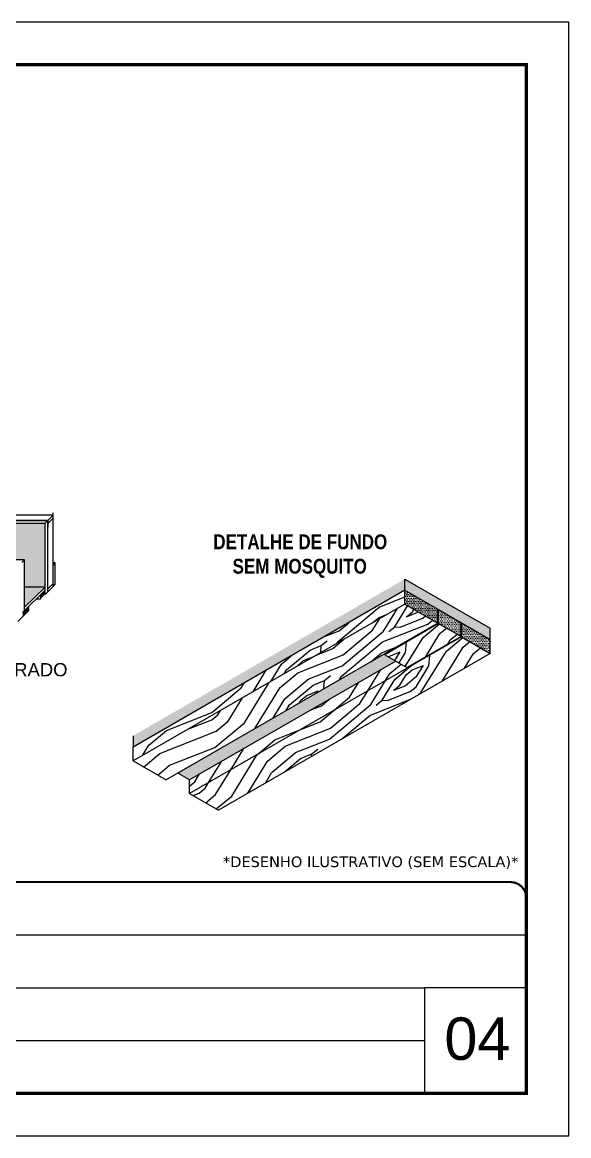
# Model space of a CAD drawing. Extents: x -3394 to 16474, y -5031 to 14397.
# Drawn here: x 9997 to 10512, y 13347 to 14397 of the extents above; entities that cross this region are included whole.
import ezdxf
from ezdxf.enums import TextEntityAlignment as Align

# ---------------------------------------------------------------- set-up
doc = ezdxf.new("R2010")
doc.units = 0
doc.linetypes.add('CONTINUO', pattern=[0])
doc.linetypes.add('DASHED', pattern=[0.75, 0.5, -0.25])
doc.layers.get('0').update_dxf_attribs({"linetype": 'CONTINUOUS'})
for name, color, linetype, lineweight in [('CARIMBO', 255, 'CONTINUOUS', 9), ('Demarcação 1', 251, 'CONTINUOUS', 9), ('Folhas', 255, 'CONTINUOUS', 9), ('fundo', 100, 'CONTINUOUS', 9), ('Madeira', 126, 'CONTINUOUS', 18), ('SARRAFO DE PRESSAO', 251, 'DASHED', 9)]:
    doc.layers.add(name, color=color, linetype=linetype, lineweight=lineweight)
for name, color, linetype in [('HACHURA MADEIRAS', 1, 'CONTINUOUS'), ('material do compensado', 7, 'CONTINUOUS'), ('texto', 7, 'CONTINUOUS')]:
    doc.layers.add(name, color=color, linetype=linetype)
doc.styles.add('ARIAL', font='arial.ttf')
doc.styles.add('CESAR1', font='arial.ttf', dxfattribs={"oblique": 15})
doc.styles.add('ROMANC', font='techb___.ttf', dxfattribs={"height": 2.5})
doc.styles.add('stylellllll', font='verdana.ttf', dxfattribs={"height": 2})
pattern_1 = [(355, (-39306.96, 10999), (111.07494, 93.20294), [5.12645, -97.40264]), (85, (-39262.98, 11031.17), (-93.20294, 111.07494), [10.2529, -92.27619]), (40, (-39284.3, 11022.74), (8.936, 102.13894), [7.24881, -21.74642, 7.24881, -14.497615, 50.751904, -43.50449]), (40, (-39312.516, 10994.335), (8.936, 102.13894), [7.24983, -14.49967, 7.24983, -115.99871]), (40, (-39275.874, 11001.42), (8.936, 102.13894), [7.24983, -137.7482]), (40, (-39266.11, 10995.42), (8.936, 102.13894), [7.24983, -137.7482]), (40, (-39280.534, 11006.976), (8.936, 102.13894), [7.24983, -137.7482]), (40, (-39285.194, 11012.53), (8.936, 102.13894), [14.49967, -130.49838]), (40, (-39252.96, 11086.9), (8.936, 102.13894), [14.49967, -130.49838]), (40, (-39294.96, 11018.53), (8.936, 102.13894), [28.99933, -115.99871]), (40, (-39299.62, 11024.08), (8.936, 102.13894), [28.99933, -115.99871]), (40, (-39230.55, 11048.92), (8.936, 102.13894), [28.99933, -115.99871]), (40, (-39303.835, 11034.744), (8.936, 102.13894), [21.7497, -123.24834]), (40, (-39322.92, 11051.85), (8.936, 102.13894), [21.7497, -123.24834]), (40, (-39313.6, 11040.745), (8.936, 102.13894), [21.7497, -123.24834]), (40, (-39244.53, 11065.58), (8.936, 102.13894), [36.24951, -108.74853]), (40, (-39254.3, 11071.58), (8.936, 102.13894), [36.24951, -108.74853]), (40, (-39246.32, 11045.15), (8.936, 102.13894), [50.74931, -94.24873]), (21.56505, (-39295.855, 11008.316), (102.138945, -8.936), [11.4631, -217.79893]), (21.56505, (-39272.746, 11037.17), (102.138945, -8.936), [11.4631, -217.79893]), (21.56505, (-39278.747, 11027.403), (102.138945, -8.936), [11.4631, -217.79893]), (21.56505, (-39301.855, 10998.55), (102.138945, -8.936), [22.9262, -206.33583]), (21.56505, (-39277.406, 11042.724), (102.138945, -8.936), [34.3893, -194.87273]), (21.56505, (-39287.173, 11048.725), (102.138945, -8.936), [45.8524, -183.40963]), (21.56505, (-39296.94, 11054.725), (102.138945, -8.936), [45.8524, -183.40963]), (21.56505, (-39309.58, 11086.707), (102.138945, -8.936), [45.8524, -183.40963]), (21.56505, (-39310.474, 11076.493), (102.138945, -8.936), [57.3155, -171.94653]), (21.56505, (-39306.26, 11065.833), (102.138945, -8.936), [57.3155, -171.94653]), (58.43495, (-39274.087, 11021.85), (8.936, 102.138945), [11.4631, -217.79893]), (58.43495, (-39290.3, 11012.976), (8.936, 102.138945), [11.4631, -217.79893]), (58.43495, (-39306.96, 10998.996), (8.936, 102.138945), [22.9262, -206.33583]), (58.43495, (-39274.98, 11011.636), (8.936, 102.138945), [22.9262, -206.33583]), (58.43495, (-39317.623, 10994.78), (8.936, 102.138945), [34.3893, -194.87273]), (58.43495, (-39327.837, 10995.676), (8.936, 102.138945), [45.8524, -183.40963]), (58.43495, (-39235.465, 10992.74), (8.936, 102.138945), [45.8524, -183.40963]), (58.43495, (-39270.32, 11006.08), (8.936, 102.138945), [45.8524, -183.40963]), (58.43495, (-39250.786, 10994.08), (8.936, 102.138945), [57.3155, -171.94653]), (58.43495, (-39260.553, 11000.08), (8.936, 102.138945), [57.3155, -171.94653])]
pattern_2 = [(0, (-28414.4452, 3245.0441), (0.82275303, 1.645506056), [0, -1.645506056])]

# ---------------------------------------------------------------- blocks, each defined once
blk = doc.blocks.new('9999999999')
at = {"color": 30, "linetype": 'CONTINUO'}
for p, q in [((98564.6, 34379.6), (99584, 34379.6)), ((98564.6, 34329.8), (99488, 34329.8)), ((99584, 34329.8), (99488, 34329.8)), ((99488, 34329.8), (99488, 34230.2)), ((98564.6, 34280), (99488, 34280))]:
    blk.add_line(p, q, dxfattribs=at)
at = {"color": 30, "linetype": 'CONTINUO', "const_width": 2}
blk.add_lwpolyline([(99584, 34230.2), (99584, 34414.4, 0.414214), (99569, 34429.4), (98229, 34429.4, 0.414214), (98214, 34414.4), (98214, 34245.2, 0.414214), (98229, 34230.2), (99584, 34230.2)], format="xyb", dxfattribs=at)
at = {"layer": 'Folhas'}
blk.add_lwpolyline([(98139, 34190.2), (99624, 34190.2), (99624, 35240.2), (98139, 35240.2)], close=True, dxfattribs=at)
at = {"layer": 'Folhas', "color": 30, "const_width": 3}
blk.add_lwpolyline([(98214, 34230.2), (99584, 34230.2), (99584, 35200.2), (98214, 35200.2)], close=True, dxfattribs=at)

msp = doc.modelspace()

# ---------------------------------------------------------------- hatches: boundary and pattern name
at = {"linetype": 'ByBlock', "ltscale": 2}
msp.add_hatch(color=256, dxfattribs=at).paths.add_polyline_path([(10028.43, 13886.65), (10026.42, 13886.65), (10026.42, 13884.41)])
for points in [[(10018.8, 13856.86), (10018.8, 13861.05), (10014.58, 13856.86), (10014.58, 13852.66)], [(10003.64, 13846.01), (9997.66, 13840.08), (9997.66, 13835.88), (10003.64, 13841.82)]]:
    msp.add_hatch(color=256).paths.add_polyline_path(points)
at = {"layer": 'Demarcação 1'}
for points in [[(9587.09, 13867.69), (9609.03, 13889.62), (9999.59, 13889.62), (9999.59, 13864), (10018.8, 13864), (10018.8, 13924.16), (9587.09, 13924.16)], [(9999.59, 13864), (9999.59, 13844.94), (10018.8, 13864)]]:
    msp.add_hatch(color=256, dxfattribs=at).paths.add_polyline_path(points)
at = {"layer": 'fundo'}
h = msp.add_hatch(color=252, dxfattribs=at)
h.dxf.hatch_style = 1
h.paths.add_polyline_path([(10101.7, 13723.66), (10101.7, 13713.01), (10357.85, 13860.9), (10357.85, 13871.55)])
h = msp.add_hatch(color=252, dxfattribs=at)
h.dxf.hatch_style = 1
h.paths.add_polyline_path([(10388.92, 13853.61), (10357.85, 13871.55), (10357.85, 13860.9), (10388.92, 13842.95), (10438.26, 13814.47), (10438.26, 13825.12)])
h = msp.add_hatch(color=252, dxfattribs=at)
h.dxf.hatch_style = 1
h.paths.add_polyline_path([(10349.21, 13794.15), (10338.85, 13800.14), (10338.85, 13801.02), (10144.06, 13688.56), (10154.98, 13682.25)])
at = {"layer": 'HACHURA MADEIRAS'}
h = msp.add_hatch(dxfattribs=at)
h.set_pattern_fill('DOTS', scale=1.036539)
h.set_pattern_definition(pattern_2)
h.paths.add_polyline_path([(10388.92, 13829.93), (10388.92, 13842.95), (10357.85, 13860.9), (10357.85, 13847.87)])
h = msp.add_hatch(dxfattribs=at)
h.set_pattern_fill('DOTS', scale=1.036539)
h.set_pattern_definition(pattern_2)
h.paths.add_polyline_path([(10389.68, 13842.51), (10389.68, 13829.49), (10410.82, 13817.29), (10410.82, 13830.31)])
h = msp.add_hatch(dxfattribs=at)
h.set_pattern_fill('DOTS', scale=1.036539)
h.set_pattern_definition(pattern_2)
h.paths.add_polyline_path([(10411.12, 13830.14), (10411.12, 13817.11), (10438.26, 13801.44), (10438.26, 13814.47)])
at = {"layer": 'Madeira'}
h = msp.add_hatch(dxfattribs=at)
h.set_pattern_fill('PATRON00077', color=256, scale=102.529099, angle=355, pattern_type=2)
h.set_pattern_definition(pattern_1)
h.paths.add_polyline_path([(10101.7, 13713.01), (10101.7, 13699.99), (10357.85, 13847.87), (10357.85, 13860.9)])
h = msp.add_hatch(dxfattribs=at)
h.set_pattern_fill('PATRON00077', color=256, scale=102.529099, angle=355, pattern_type=2)
h.set_pattern_definition([(355, (-8204.44, -58241.57), (111.07494, 93.20294), [5.12645, -97.40264]), (85, (-8160.46, -58209.4), (-93.20294, 111.07494), [10.25291, -92.27619]), (40, (-8181.78, -58217.83), (8.936, 102.138945), [7.248807, -21.74642, 7.248807, -14.497615, 50.751904, -43.504487]), (40, (-8210, -58246.234), (8.936, 102.138945), [7.24983, -14.499665, 7.24983, -115.99871]), (40, (-8173.356, -58239.15), (8.936, 102.138945), [7.24983, -137.74821]), (40, (-8163.59, -58245.15), (8.936, 102.138945), [7.24983, -137.74821]), (40, (-8178.016, -58233.594), (8.936, 102.138945), [7.24983, -137.74821]), (40, (-8182.676, -58228.04), (8.936, 102.138945), [14.49967, -130.49838]), (40, (-8150.44, -58153.67), (8.936, 102.138945), [14.49967, -130.49838]), (40, (-8192.44, -58222.04), (8.936, 102.138945), [28.99933, -115.99871]), (40, (-8197.1, -58216.486), (8.936, 102.138945), [28.99933, -115.99871]), (40, (-8128.03, -58191.65), (8.936, 102.138945), [28.99933, -115.99871]), (40, (-8201.32, -58205.825), (8.936, 102.138945), [21.7497, -123.24834]), (40, (-8220.404, -58188.72), (8.936, 102.138945), [21.7497, -123.24834]), (40, (-8211.084, -58199.825), (8.936, 102.138945), [21.7497, -123.24834]), (40, (-8142.01, -58174.99), (8.936, 102.138945), [36.24951, -108.74853]), (40, (-8151.78, -58168.99), (8.936, 102.138945), [36.24951, -108.74853]), (40, (-8143.8, -58195.42), (8.936, 102.138945), [50.74931, -94.24873]), (21.56505, (-8193.337, -58232.254), (102.138945, -8.936), [11.4631, -217.79893]), (21.56505, (-8170.23, -58203.4), (102.138945, -8.936), [11.4631, -217.79893]), (21.56505, (-8176.23, -58213.166), (102.138945, -8.936), [11.4631, -217.79893]), (21.56505, (-8199.337, -58242.02), (102.138945, -8.936), [22.9262, -206.33583]), (21.56505, (-8174.89, -58197.846), (102.138945, -8.936), [34.3893, -194.87273]), (21.56505, (-8184.655, -58191.845), (102.138945, -8.936), [45.8524, -183.40963]), (21.56505, (-8194.423, -58185.844), (102.138945, -8.936), [45.8524, -183.40963]), (21.56505, (-8207.063, -58153.862), (102.138945, -8.936), [45.8524, -183.40963]), (21.56505, (-8207.956, -58164.076), (102.138945, -8.936), [57.31551, -171.94653]), (21.56505, (-8203.743, -58174.737), (102.138945, -8.936), [57.31551, -171.94653]), (58.43495, (-8171.57, -58218.72), (8.936, 102.138945), [11.4631, -217.79893]), (58.43495, (-8187.783, -58227.594), (8.936, 102.138945), [11.4631, -217.79893]), (58.43495, (-8204.444, -58241.574), (8.936, 102.138945), [22.9262, -206.33583]), (58.43495, (-8172.46, -58228.934), (8.936, 102.138945), [22.9262, -206.33583]), (58.43495, (-8215.105, -58245.787), (8.936, 102.138945), [34.3893, -194.87273]), (58.43495, (-8225.32, -58244.894), (8.936, 102.138945), [45.8524, -183.40963]), (58.43495, (-8132.947, -58247.83), (8.936, 102.138945), [45.8524, -183.40963]), (58.43495, (-8167.8, -58234.49), (8.936, 102.138945), [45.8524, -183.40963]), (58.43495, (-8148.27, -58246.49), (8.936, 102.138945), [57.31551, -171.94653]), (58.43495, (-8158.035, -58240.49), (8.936, 102.138945), [57.31551, -171.94653])])
h.paths.add_polyline_path([(10101.7, 13699.99), (10132.78, 13682.04), (10388.92, 13829.93), (10357.85, 13847.87)])
h = msp.add_hatch(dxfattribs=at)
h.set_pattern_fill('PATRON00077', color=256, scale=102.529099, angle=355, pattern_type=2)
h.set_pattern_definition([(355, (-39328.93, 11011.73), (111.07494, 93.20294), [5.12645, -97.40264]), (85, (-39284.94, 11043.91), (-93.20294, 111.07494), [10.2529, -92.27619]), (40, (-39306.265, 11035.48), (8.936, 102.13894), [7.24881, -21.74642, 7.24881, -14.497615, 50.751904, -43.50449]), (40, (-39334.48, 11007.075), (8.936, 102.13894), [7.24983, -14.49967, 7.24983, -115.99871]), (40, (-39297.84, 11014.16), (8.936, 102.13894), [7.24983, -137.7482]), (40, (-39288.07, 11008.16), (8.936, 102.13894), [7.24983, -137.7482]), (40, (-39302.5, 11019.715), (8.936, 102.13894), [7.24983, -137.7482]), (40, (-39307.16, 11025.27), (8.936, 102.13894), [14.49967, -130.49838]), (40, (-39274.92, 11099.64), (8.936, 102.13894), [14.49967, -130.49838]), (40, (-39316.925, 11031.27), (8.936, 102.13894), [28.99933, -115.99871]), (40, (-39321.586, 11036.82), (8.936, 102.13894), [28.99933, -115.99871]), (40, (-39252.514, 11061.656), (8.936, 102.13894), [28.99933, -115.99871]), (40, (-39325.8, 11047.48), (8.936, 102.13894), [21.7497, -123.24834]), (40, (-39344.886, 11064.59), (8.936, 102.13894), [21.7497, -123.24834]), (40, (-39335.566, 11053.484), (8.936, 102.13894), [21.7497, -123.24834]), (40, (-39266.495, 11078.32), (8.936, 102.13894), [36.24951, -108.74853]), (40, (-39276.26, 11084.32), (8.936, 102.13894), [36.24951, -108.74853]), (40, (-39268.28, 11057.89), (8.936, 102.13894), [50.74931, -94.24873]), (21.56505, (-39317.82, 11021.055), (102.138945, -8.936), [11.4631, -217.79893]), (21.56505, (-39294.71, 11049.91), (102.138945, -8.936), [11.4631, -217.79893]), (21.56505, (-39300.71, 11040.143), (102.138945, -8.936), [11.4631, -217.79893]), (21.56505, (-39323.82, 11011.29), (102.138945, -8.936), [22.9262, -206.33583]), (21.56505, (-39299.37, 11055.464), (102.138945, -8.936), [34.3893, -194.87273]), (21.56505, (-39309.138, 11061.464), (102.138945, -8.936), [45.8524, -183.40963]), (21.56505, (-39318.905, 11067.465), (102.138945, -8.936), [45.8524, -183.40963]), (21.56505, (-39331.545, 11099.447), (102.138945, -8.936), [45.8524, -183.40963]), (21.56505, (-39332.44, 11089.233), (102.138945, -8.936), [57.3155, -171.94653]), (21.56505, (-39328.225, 11078.57), (102.138945, -8.936), [57.3155, -171.94653]), (58.43495, (-39296.05, 11034.59), (8.936, 102.138945), [11.4631, -217.79893]), (58.43495, (-39312.265, 11025.715), (8.936, 102.138945), [11.4631, -217.79893]), (58.43495, (-39328.926, 11011.735), (8.936, 102.138945), [22.9262, -206.33583]), (58.43495, (-39296.944, 11024.375), (8.936, 102.138945), [22.9262, -206.33583]), (58.43495, (-39339.587, 11007.52), (8.936, 102.138945), [34.3893, -194.87273]), (58.43495, (-39349.8, 11008.415), (8.936, 102.138945), [45.8524, -183.40963]), (58.43495, (-39257.43, 11005.48), (8.936, 102.138945), [45.8524, -183.40963]), (58.43495, (-39292.284, 11018.82), (8.936, 102.138945), [45.8524, -183.40963]), (58.43495, (-39272.75, 11006.82), (8.936, 102.138945), [57.3155, -171.94653]), (58.43495, (-39282.517, 11012.82), (8.936, 102.138945), [57.3155, -171.94653])])
h.paths.add_polyline_path([(10359.98, 13787.94), (10410.82, 13817.29), (10389.16, 13829.85), (10338.85, 13800.14)])
h = msp.add_hatch(dxfattribs=at)
h.set_pattern_fill('PATRON00077', color=256, scale=102.529099, angle=355, pattern_type=2)
h.set_pattern_definition(pattern_1)
h.paths.add_polyline_path([(10182.13, 13653.57), (10438.26, 13801.44), (10411.12, 13817.11), (10155.07, 13669.28)])
h = msp.add_hatch(dxfattribs=at)
h.set_pattern_fill('PATRON00077', color=256, scale=102.529099, angle=355, pattern_type=2)
h.set_pattern_definition(pattern_1)
h.paths.add_polyline_path([(10360.35, 13787.73), (10349.07, 13794.24), (10154.91, 13682.21), (10154.98, 13669.23)])

# ---------------------------------------------------------------- linework, layer by layer
for p, q in [((10026.42, 13866.65), (10026.42, 13934.01)), ((9587.09, 13924.16), (10018.8, 13924.16)), ((10026.42, 13931.77), (9588.48, 13931.77)), ((9589.66, 13926.72), (10021.37, 13926.72)), ((10021.37, 13926.72), (9635.76, 13926.72)), ((10021.37, 13926.72), (10018.8, 13924.16)), ((10018.8, 13856.86), (10018.8, 13924.16)), ((10026.42, 13931.77), (10021.37, 13926.72)), ((10021.37, 13859.4), (10021.37, 13926.72)), ((10021.37, 13926.72), (10021.37, 13920.57)), ((10026.42, 13864.41), (10026.42, 13931.77)), ((9999.59, 13889.62), (9609.03, 13889.62)), ((9999.59, 13837.8), (9999.59, 13889.62)), ((10018.8, 13861.05), (9997.66, 13840.08)), ((10018.8, 13864), (9999.59, 13844.94)), ((10026.42, 13867.33), (10021.37, 13862.28)), ((10014.58, 13852.66), (10010.35, 13852.66)), ((10014.58, 13856.86), (10014.58, 13852.66)), ((10003.64, 13841.82), (10003.64, 13846.01))]:
    msp.add_line(p, q)
at = {"linetype": 'ByBlock', "ltscale": 2}
for p, q in [((10026.42, 13928.85), (10021.37, 13923.85)), ((9997.08, 13887.06), (9999.59, 13889.62)), ((10026.42, 13884.41), (10028.43, 13886.65)), ((10028.43, 13886.65), (10026.42, 13886.65)), ((10028.43, 13866.65), (10028.43, 13886.65)), ((10026.42, 13864.41), (10018.8, 13856.86)), ((10026.42, 13864.41), (10028.43, 13866.65)), ((10003.64, 13841.82), (9993.26, 13831.52)), ((9999.59, 13837.8), (9997.08, 13835.31))]:
    msp.add_line(p, q, dxfattribs=at)
at = {"color": 0}
msp.add_line((10018.8, 13864), (9999.59, 13864), dxfattribs=at)
at = {"layer": 'Madeira'}
for p, q in [((10357.85, 13847.87), (10101.7, 13699.99)), ((10388.92, 13829.93), (10132.78, 13682.04)), ((10389.68, 13829.49), (10338.85, 13800.14)), ((10411.12, 13817.11), (10154.98, 13669.23)), ((10410.82, 13817.29), (10359.98, 13787.94)), ((10438.26, 13801.44), (10182.11, 13653.56)), ((10338.85, 13800.14), (10360.29, 13787.76)), ((10349.21, 13794.15), (10154.98, 13682.25)), ((10101.7, 13699.99), (10101.7, 13713.01)), ((10101.7, 13699.99), (10132.78, 13682.04)), ((10154.98, 13669.23), (10154.98, 13682.25)), ((10154.98, 13669.23), (10182.11, 13653.56))]:
    msp.add_line(p, q, dxfattribs=at)
at = {"layer": 'material do compensado'}
for p, q in [((10357.85, 13847.87), (10357.85, 13871.55)), ((10357.85, 13871.55), (10388.92, 13853.61)), ((10357.85, 13860.9), (10101.7, 13713.01)), ((10357.85, 13860.9), (10388.92, 13842.95)), ((10388.92, 13853.61), (10438.26, 13825.12)), ((10357.85, 13847.87), (10388.92, 13829.93)), ((10388.92, 13842.95), (10438.26, 13814.47)), ((10388.92, 13829.93), (10388.92, 13842.95)), ((10389.68, 13829.49), (10389.68, 13842.51)), ((10389.68, 13829.49), (10410.82, 13817.29)), ((10410.82, 13817.29), (10410.82, 13830.31)), ((10411.12, 13817.11), (10411.12, 13830.14)), ((10438.26, 13801.44), (10438.26, 13825.12)), ((10411.12, 13817.11), (10438.26, 13801.44)), ((10338.85, 13800.14), (10338.85, 13801.02)), ((10101.7, 13723.66), (10101.7, 13713.01)), ((10154.98, 13682.25), (10144.06, 13688.56))]:
    msp.add_line(p, q, dxfattribs=at)

# ---------------------------------------------------------------- block references
at = {"layer": 'SARRAFO DE PRESSAO', "color": 6, "linetype": 'ByBlock'}
msp.add_blockref('9999999999', (-89111.77, -20843.65), dxfattribs=at)

# ---------------------------------------------------------------- texts
at = {"style": 'stylellllll'}
msp.add_text('*DESENHO ILUSTRATIVO (SEM ESCALA)*', height=10, dxfattribs=at).set_placement((10464.79, 13599.88), align=Align.RIGHT)
at = {"layer": 'CARIMBO', "style": 'CESAR1'}
msp.add_text('PAINEL LATERAL ESTRUTURADO', height=12.436, dxfattribs=at).set_placement((9759.08, 13786.04), align=Align.MIDDLE_LEFT)
at = {"layer": 'CARIMBO', "style": 'ARIAL'}
msp.add_text('04', height=40, dxfattribs=at).set_placement((10395.07, 13418.12))
at = {"layer": 'texto', "style": 'ROMANC'}
for s, p in [('DETALHE DE FUNDO ', (10261.52, 13906.63)), ('SEM MOSQUITO', (10258.78, 13883.58))]:
    msp.add_text(s, height=14, dxfattribs=at).set_placement(p, align=Align.MIDDLE_CENTER)

doc.saveas('drawing.dxf')
